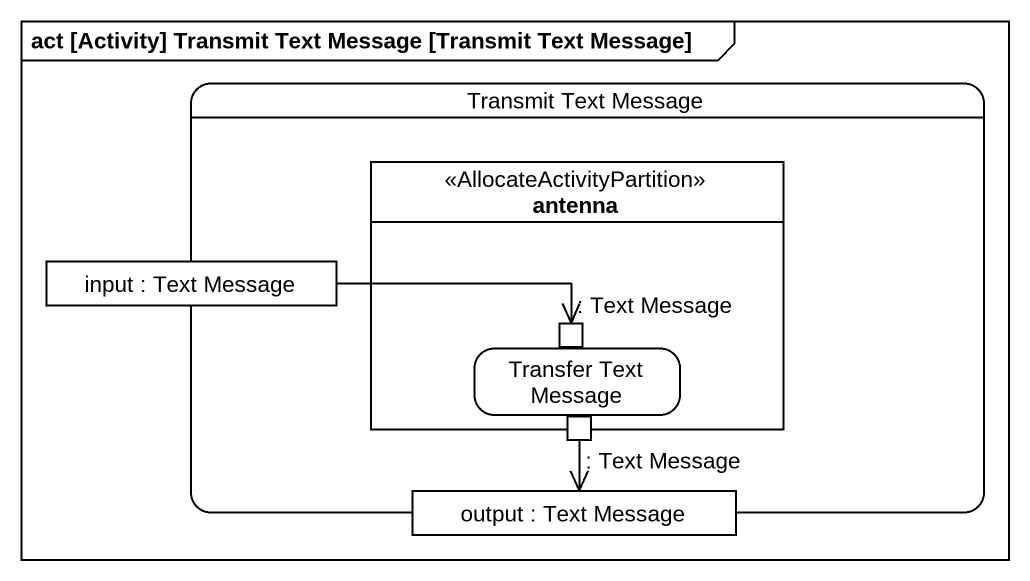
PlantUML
@startuml
mainframe act [Activity] Transmit Text Message [Transmit Text Message]
hide empty description
state "Transmit Text Message" as Transmit_Text_Message {
  state antenna <<AllocateActivityPartition>> {
    state "Transfer Text Message" as Transfer_Text_Message {
      state ": Text Message" as Text_Message <<inputPin>>
      state ": Text Message" as Text_Message_2 <<outputPin>>
    }
  }
  state "input : Text Message" as input <<object>>
  state "output : Text Message" as output <<object>>
}
input -right-> Text_Message
Text_Message_2 --> output
@enduml
